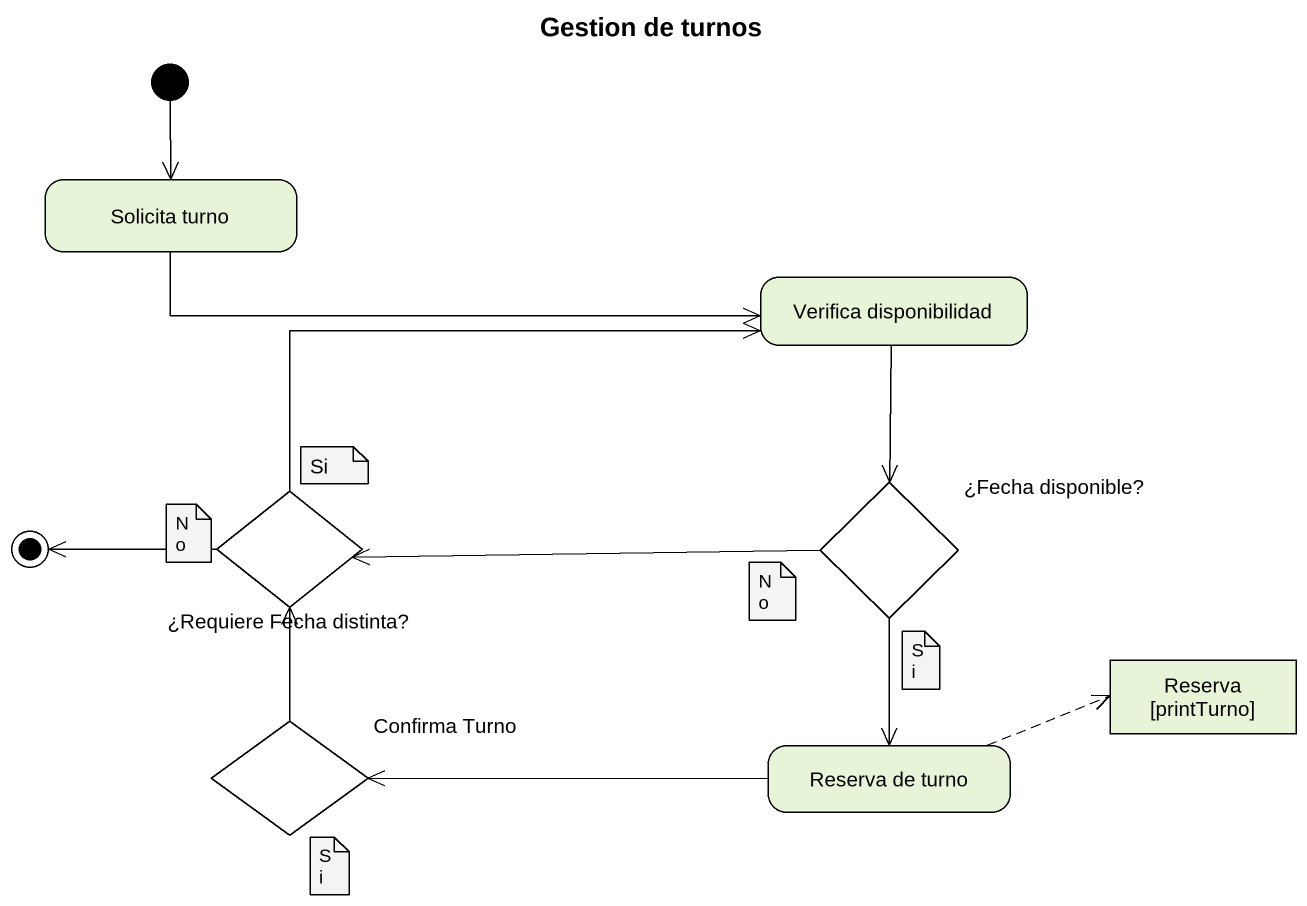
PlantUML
@startuml
title Gestion de turnos
hide empty description
state "Solicita turno" as Solicita_turno
state "Verifica disponibilidad" as Verifica_disponibilidad
state "¿Requiere Fecha distinta?" as Requiere_Fecha_distinta <<choice>>
state "¿Fecha disponible?" as Fecha_disponible <<choice>>
state "Reserva [printTurno]" as Reserva_printTurno <<object>>
state "Confirma Turno" as Confirma_Turno <<choice>>
state "Reserva de turno" as Reserva_de_turno
[*] --> Solicita_turno
Solicita_turno -right-> Verifica_disponibilidad
Verifica_disponibilidad --> Fecha_disponible
Requiere_Fecha_distinta -right-> Verifica_disponibilidad
Fecha_disponible -left-> Requiere_Fecha_distinta
Fecha_disponible --> Reserva_de_turno
Confirma_Turno -up-> Requiere_Fecha_distinta
Reserva_de_turno -right[dashed]-> Reserva_printTurno
Reserva_de_turno -left-> Confirma_Turno
Requiere_Fecha_distinta -left-> [*]
note as N1
  No
end note
note as N2
  Si
end note
note as N3
  No
end note
note as N4
  Si
end note
note as N5
  Si
end note
@enduml
